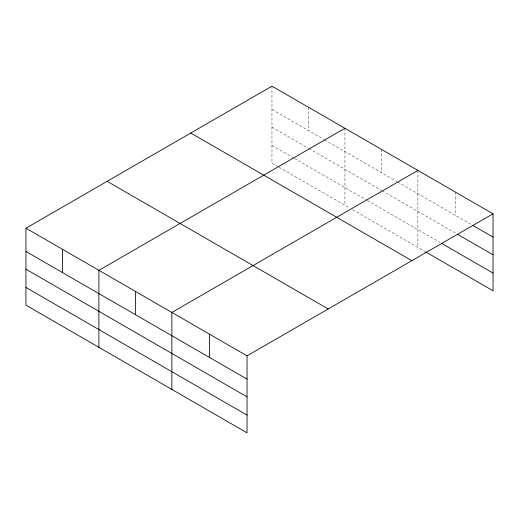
<?xml version="1.0" encoding="UTF-8"?>
<svg xmlns="http://www.w3.org/2000/svg" width="519" height="519" viewBox="0 0 519 519"><rect width="100%" height="100%" fill="white"/><g stroke="black" fill="none" stroke-linecap="round" stroke-linejoin="round"><path stroke-width="0.39" stroke-dasharray="2.6 1.95" d="M278.275 166.8L271.962 163.154L271.962 86.167M271.962 109.438L323.875 139.41M324.576 139.819L396.834 181.533M397.535 181.942L471.473 224.63M271.962 127.168L308.442 148.226M309.142 148.635L381.4 190.35M382.101 190.752L455.468 233.109M271.962 145.43L293.709 157.984M294.409 158.392L366.667 200.107M367.368 200.516L440.151 242.535M278.975 167.202L349.832 208.113M352.635 209.734L424.84 251.417M455.468 192.114L455.468 215.385M417.879 170.414L417.879 247.401M381.4 149.349L381.4 172.626M344.921 128.29L344.921 205.277M308.442 107.225L308.442 130.503"/><path stroke-width="0.78" d="M425.535 251.819L493.05 290.802L493.05 213.809L271.962 86.167L25.95 228.198L25.95 305.191L247.038 432.833L247.038 355.846L25.95 228.198M344.921 128.29L98.908 270.321L98.908 347.308M417.879 170.414L171.867 312.444L171.867 389.432M247.038 355.846L493.05 213.809M472.867 225.434L493.05 237.086M457.55 234.316L493.05 254.81M441.546 243.34L493.05 273.072M190.778 133.039L411.865 260.681M107.135 181.332L328.222 308.974M25.95 251.475L247.038 379.117M25.95 269.199L247.038 396.847M25.95 287.461L247.038 415.109M209.455 334.145L209.455 357.416M135.388 291.386L135.388 314.657M62.429 249.263L62.429 272.533"/></g></svg>
